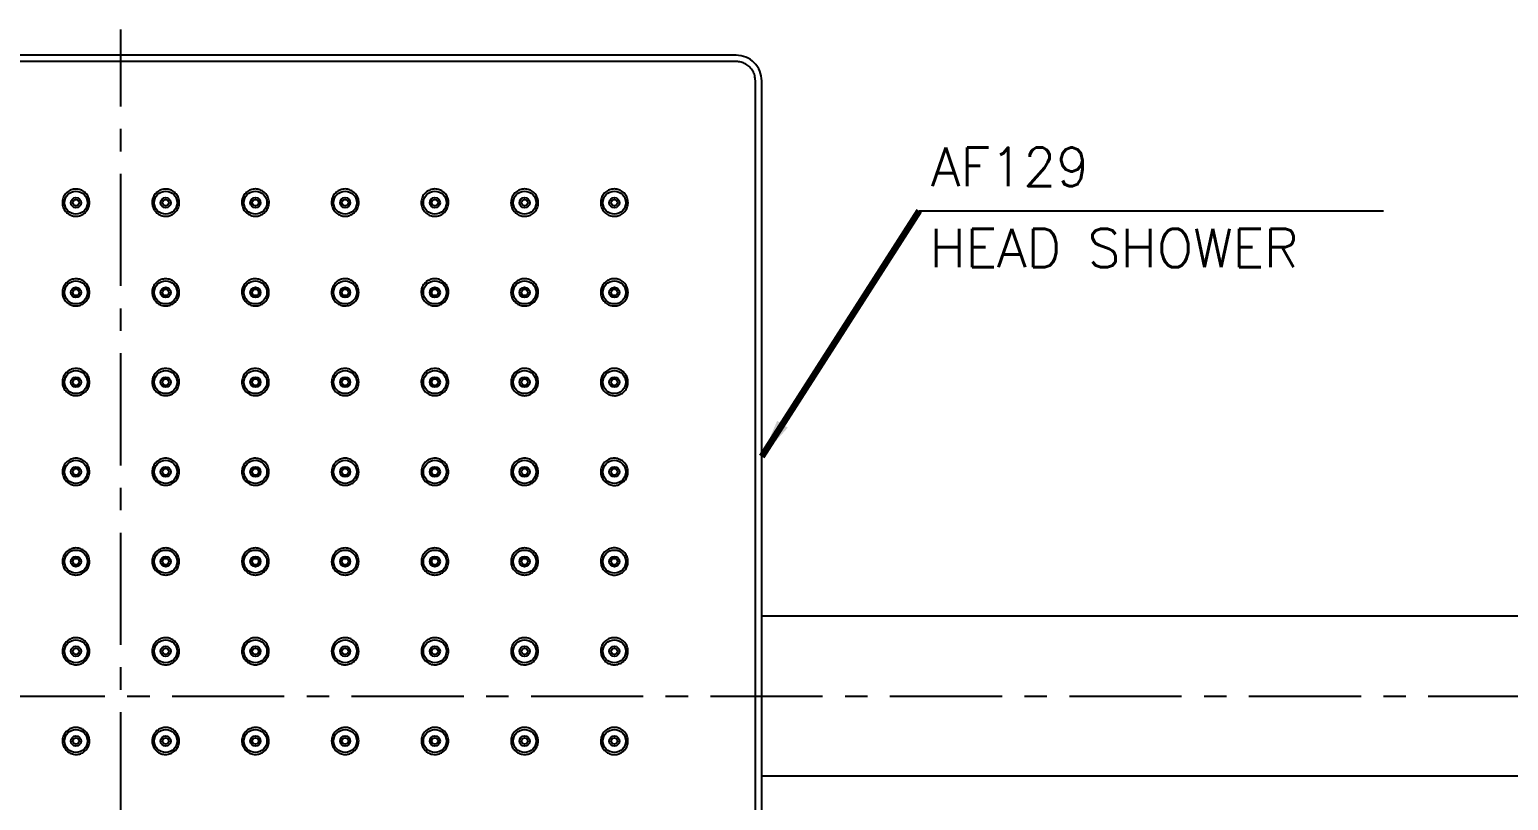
# Model space of a CAD drawing. Extents: x 4390 to 4810, y 960 to 1257.
# Drawn here: x 4506.3 to 4621.6, y 1025.3 to 1085.4 of the extents above; entities that cross this region are included whole.
import ezdxf

# ---------------------------------------------------------------- set-up
doc = ezdxf.new("R2010")
doc.units = 0
doc.header["$LTSCALE"] = 7
doc.header["$MEASUREMENT"] = 0
doc.linetypes.add('CENTER', pattern=[2, 1.25, -0.25, 0.25, -0.25])
doc.layers.get('0').update_dxf_attribs({"color": 2, "linetype": 'CONTINUOUS'})
doc.layers.add('CL', color=1, linetype='CENTER')
doc.styles.add('GHS', font='ROMANS.shx', dxfattribs={"bigfont": 'GHS.shx'})
doc.dimstyles.new('STANDARD$7', dxfattribs={"dimtxt": 3.5, "dimasz": 3, "dimexe": 1, "dimexo": 0.0625, "dimgap": 1, "dimtad": 1, "dimdec": 4, "dimzin": 0, "dimdsep": 46, "dimtxsty": 'GHS', "dimcen": 1, "dimclrt": 2, "dimadec": 0, "dimazin": 0, "dimtfac": 1, "dimtdec": 4, "dimtofl": 0, "dimtmove": 0, "dimatfit": 3, "dimfxl": 0, "dimtolj": 1, "dimtzin": 0, "dimarcsym": 0})

msp = doc.modelspace()

# ---------------------------------------------------------------- linework, layer by layer
at = {"color": 7, "linetype": 'Continuous'}
for p, q in [((4561.39, 1083.44), (4465.39, 1083.44)), ((4561.39, 1082.95), (4465.38, 1082.95)), ((4562.89, 985.44), (4562.89, 1081.45)), ((4563.39, 985.44), (4563.39, 1081.44)), ((4710.89, 1039.69), (4563.39, 1039.69)), ((4710.89, 1027.19), (4563.39, 1027.19))]:
    msp.add_line(p, q, dxfattribs=at)
msp.add_line((4575.68, 1071.31), (4611.89, 1071.31))
for centre, radius in [((4509.89, 1071.94), 0.899), ((4509.89, 1071.94), 0.4), ((4509.89, 1071.94), 0.25), ((4516.89, 1071.94), 0.899), ((4516.89, 1071.94), 0.4), ((4516.89, 1071.94), 0.25), ((4523.89, 1071.94), 0.899), ((4523.89, 1071.94), 0.4), ((4523.89, 1071.94), 0.25), ((4530.89, 1071.94), 0.899), ((4530.89, 1071.94), 0.4), ((4530.89, 1071.94), 0.25), ((4537.89, 1071.94), 0.899), ((4537.89, 1071.94), 0.4), ((4537.89, 1071.94), 0.25), ((4544.89, 1071.94), 0.899), ((4544.89, 1071.94), 0.4), ((4544.89, 1071.94), 0.25), ((4551.89, 1071.94), 0.899), ((4551.89, 1071.94), 0.4), ((4551.89, 1071.94), 0.25), ((4509.89, 1064.94), 0.899), ((4509.89, 1064.94), 0.4), ((4509.89, 1064.94), 0.25), ((4516.89, 1064.94), 0.899), ((4516.89, 1064.94), 0.4), ((4516.89, 1064.94), 0.25), ((4523.89, 1064.94), 0.899), ((4523.89, 1064.94), 0.4), ((4523.89, 1064.94), 0.25), ((4530.89, 1064.94), 0.899), ((4530.89, 1064.94), 0.4), ((4530.89, 1064.94), 0.25), ((4537.89, 1064.94), 0.899), ((4537.89, 1064.94), 0.4), ((4537.89, 1064.94), 0.25), ((4544.89, 1064.94), 0.899), ((4544.89, 1064.94), 0.4), ((4544.89, 1064.94), 0.25), ((4551.89, 1064.94), 0.899), ((4551.89, 1064.94), 0.4), ((4551.89, 1064.94), 0.25), ((4509.89, 1057.94), 0.899), ((4509.89, 1057.94), 0.4), ((4509.89, 1057.94), 0.25), ((4516.89, 1057.94), 0.899), ((4516.89, 1057.94), 0.4), ((4516.89, 1057.94), 0.25), ((4523.89, 1057.94), 0.899), ((4523.89, 1057.94), 0.4), ((4523.89, 1057.94), 0.25), ((4530.89, 1057.94), 0.899), ((4530.89, 1057.94), 0.4), ((4530.89, 1057.94), 0.25), ((4537.89, 1057.94), 0.899), ((4537.89, 1057.94), 0.4), ((4537.89, 1057.94), 0.25), ((4544.89, 1057.94), 0.899), ((4544.89, 1057.94), 0.4), ((4544.89, 1057.94), 0.25), ((4551.89, 1057.94), 0.899), ((4551.89, 1057.94), 0.4), ((4551.89, 1057.94), 0.25), ((4509.89, 1050.94), 0.899), ((4509.89, 1050.94), 0.4), ((4509.89, 1050.94), 0.25), ((4516.89, 1050.94), 0.899), ((4516.89, 1050.94), 0.4), ((4516.89, 1050.94), 0.25), ((4523.89, 1050.94), 0.899), ((4523.89, 1050.94), 0.4), ((4523.89, 1050.94), 0.25), ((4530.89, 1050.94), 0.899), ((4530.89, 1050.94), 0.4), ((4530.89, 1050.94), 0.25), ((4537.89, 1050.94), 0.899), ((4537.89, 1050.94), 0.4), ((4537.89, 1050.94), 0.25), ((4544.89, 1050.94), 0.899), ((4544.89, 1050.94), 0.4), ((4544.89, 1050.94), 0.25), ((4551.89, 1050.94), 0.899), ((4551.89, 1050.94), 0.4), ((4551.89, 1050.94), 0.25), ((4509.89, 1043.94), 0.899), ((4509.89, 1043.94), 0.4), ((4509.89, 1043.94), 0.25), ((4516.89, 1043.94), 0.899), ((4516.89, 1043.94), 0.4), ((4516.89, 1043.94), 0.25), ((4523.89, 1043.94), 0.899), ((4523.89, 1043.94), 0.4), ((4523.89, 1043.94), 0.25), ((4530.89, 1043.94), 0.899), ((4530.89, 1043.94), 0.4), ((4530.89, 1043.94), 0.25), ((4537.89, 1043.94), 0.899), ((4537.89, 1043.94), 0.4), ((4537.89, 1043.94), 0.25), ((4544.89, 1043.94), 0.899), ((4544.89, 1043.94), 0.4), ((4544.89, 1043.94), 0.25), ((4551.89, 1043.94), 0.899), ((4551.89, 1043.94), 0.4), ((4551.89, 1043.94), 0.25), ((4509.89, 1036.94), 0.899), ((4509.89, 1036.94), 0.4), ((4509.89, 1036.94), 0.25), ((4516.89, 1036.94), 0.899), ((4516.89, 1036.94), 0.4), ((4516.89, 1036.94), 0.25), ((4523.89, 1036.94), 0.899), ((4523.89, 1036.94), 0.4), ((4523.89, 1036.94), 0.25), ((4530.89, 1036.94), 0.899), ((4530.89, 1036.94), 0.4), ((4530.89, 1036.94), 0.25), ((4537.89, 1036.94), 0.899), ((4537.89, 1036.94), 0.4), ((4537.89, 1036.94), 0.25), ((4544.89, 1036.94), 0.899), ((4544.89, 1036.94), 0.4), ((4544.89, 1036.94), 0.25), ((4551.89, 1036.94), 0.899), ((4551.89, 1036.94), 0.4), ((4551.89, 1036.94), 0.25), ((4509.89, 1029.94), 0.899), ((4509.89, 1029.94), 0.4), ((4516.89, 1029.94), 0.899), ((4516.89, 1029.94), 0.4), ((4523.89, 1029.94), 0.899), ((4523.89, 1029.94), 0.4), ((4530.89, 1029.94), 0.899), ((4530.89, 1029.94), 0.4), ((4537.89, 1029.94), 0.899), ((4537.89, 1029.94), 0.4), ((4544.89, 1029.94), 0.899), ((4544.89, 1029.94), 0.4), ((4551.89, 1029.94), 0.899), ((4551.89, 1029.94), 0.4), ((4509.89, 1029.94), 0.25), ((4516.89, 1029.94), 0.25), ((4523.89, 1029.94), 0.25), ((4530.89, 1029.94), 0.25), ((4537.89, 1029.94), 0.25), ((4544.89, 1029.94), 0.25), ((4551.89, 1029.94), 0.25)]:
    msp.add_circle(centre, radius, dxfattribs=at)
msp.add_arc((4561.39, 1081.44), 2, 0, 90.0102, dxfattribs=at)
for points, start_tangent, end_tangent in [([(4562.89, 1081.45), (4562.84, 1081.84), (4562.69, 1082.2), (4562.45, 1082.51), (4562.14, 1082.75), (4561.78, 1082.9), (4561.39, 1082.95)], (-0.00009, 1), (-1, -0.000016)), ([(4509.89, 1073), (4509.52, 1072.94), (4509.2, 1072.75), (4508.97, 1072.47), (4508.84, 1072.12), (4508.85, 1071.75), (4508.98, 1071.41), (4509.21, 1071.13), (4509.53, 1070.95), (4509.89, 1070.88)], (-1, 0.000034), (1, 0.000034)), ([(4509.89, 1070.88), (4510.25, 1070.95), (4510.57, 1071.13), (4510.8, 1071.41), (4510.93, 1071.75), (4510.93, 1072.12), (4510.81, 1072.47), (4510.57, 1072.75), (4510.25, 1072.94), (4509.89, 1073)], (1, 0.000034), (-1, 0.000034)), ([(4516.89, 1073), (4516.53, 1072.94), (4516.2, 1072.75), (4515.97, 1072.47), (4515.84, 1072.12), (4515.85, 1071.75), (4515.98, 1071.41), (4516.21, 1071.13), (4516.53, 1070.95), (4516.89, 1070.88)], (-1, -0.000034), (1, -0.000034)), ([(4516.89, 1070.88), (4517.25, 1070.95), (4517.56, 1071.13), (4517.8, 1071.4), (4517.93, 1071.75), (4517.93, 1072.12), (4517.81, 1072.47), (4517.57, 1072.75), (4517.25, 1072.94), (4516.89, 1073)], (1, -0.000034), (-1, -0.000034)), ([(4523.89, 1073.01), (4523.52, 1072.94), (4523.2, 1072.75), (4522.97, 1072.47), (4522.84, 1072.12), (4522.85, 1071.75), (4522.97, 1071.41), (4523.21, 1071.13), (4523.53, 1070.95), (4523.89, 1070.88)], (-1, -0.000101), (1, -0.000101)), ([(4523.89, 1070.88), (4524.25, 1070.95), (4524.56, 1071.13), (4524.8, 1071.4), (4524.93, 1071.75), (4524.94, 1072.12), (4524.81, 1072.47), (4524.57, 1072.75), (4524.25, 1072.94), (4523.89, 1073.01)], (1, -0.000101), (-1, -0.000101)), ([(4530.89, 1073.01), (4530.52, 1072.94), (4530.2, 1072.75), (4529.96, 1072.47), (4529.84, 1072.12), (4529.85, 1071.75), (4529.97, 1071.41), (4530.21, 1071.13), (4530.53, 1070.95), (4530.89, 1070.88)], (-1, -0.000168), (1, -0.000168)), ([(4530.89, 1070.88), (4531.25, 1070.95), (4531.56, 1071.13), (4531.8, 1071.4), (4531.93, 1071.75), (4531.94, 1072.12), (4531.81, 1072.47), (4531.57, 1072.75), (4531.25, 1072.94), (4530.89, 1073.01)], (1, -0.000168), (-1, -0.000168)), ([(4537.89, 1073.01), (4537.52, 1072.94), (4537.2, 1072.75), (4536.96, 1072.47), (4536.84, 1072.12), (4536.84, 1071.75), (4536.97, 1071.41), (4537.21, 1071.13), (4537.53, 1070.94), (4537.89, 1070.88)], (-1, -0.000235), (1, -0.000235)), ([(4537.89, 1070.88), (4538.25, 1070.94), (4538.57, 1071.12), (4538.8, 1071.4), (4538.93, 1071.75), (4538.94, 1072.12), (4538.81, 1072.47), (4538.58, 1072.76), (4538.25, 1072.94), (4537.89, 1073.01)], (1, -0.000235), (-1, -0.000235)), ([(4544.89, 1073.01), (4544.52, 1072.94), (4544.2, 1072.76), (4543.96, 1072.47), (4543.84, 1072.12), (4543.84, 1071.75), (4543.97, 1071.41), (4544.21, 1071.13), (4544.53, 1070.94), (4544.89, 1070.88)], (-1, -0.000303), (1, -0.000302)), ([(4544.89, 1070.88), (4545.25, 1070.94), (4545.57, 1071.12), (4545.81, 1071.4), (4545.94, 1071.75), (4545.94, 1072.12), (4545.81, 1072.47), (4545.58, 1072.76), (4545.25, 1072.95), (4544.89, 1073.01)], (1, -0.000302), (-1, -0.000303)), ([(4551.89, 1073.01), (4551.52, 1072.95), (4551.2, 1072.76), (4550.96, 1072.47), (4550.84, 1072.12), (4550.84, 1071.75), (4550.97, 1071.41), (4551.21, 1071.12), (4551.53, 1070.94), (4551.89, 1070.88)], (-1, -0.00037), (1, -0.000369)), ([(4551.89, 1070.88), (4552.25, 1070.94), (4552.57, 1071.12), (4552.81, 1071.4), (4552.94, 1071.75), (4552.94, 1072.12), (4552.82, 1072.47), (4552.58, 1072.76), (4552.25, 1072.95), (4551.89, 1073.01)], (1, -0.000369), (-1, -0.00037)), ([(4537.89, 1066.01), (4537.52, 1065.94), (4537.2, 1065.75), (4536.96, 1065.47), (4536.84, 1065.12), (4536.85, 1064.75), (4536.97, 1064.41), (4537.21, 1064.13), (4537.53, 1063.95), (4537.89, 1063.88)], (-1, -0.000235), (1, -0.000235)), ([(4537.89, 1063.88), (4538.24, 1063.95), (4538.56, 1064.13), (4538.8, 1064.4), (4538.93, 1064.75), (4538.94, 1065.12), (4538.81, 1065.47), (4538.57, 1065.75), (4538.25, 1065.94), (4537.89, 1066.01)], (1, -0.000235), (-1, -0.000235)), ([(4544.89, 1066.01), (4544.52, 1065.94), (4544.2, 1065.75), (4543.96, 1065.47), (4543.84, 1065.12), (4543.84, 1064.75), (4543.97, 1064.41), (4544.21, 1064.13), (4544.53, 1063.95), (4544.89, 1063.88)], (-1, -0.000303), (1, -0.000302)), ([(4544.89, 1063.88), (4545.25, 1063.94), (4545.56, 1064.12), (4545.8, 1064.4), (4545.93, 1064.75), (4545.94, 1065.12), (4545.81, 1065.47), (4545.57, 1065.76), (4545.25, 1065.94), (4544.89, 1066.01)], (1, -0.000302), (-1, -0.000303)), ([(4551.89, 1066.01), (4551.52, 1065.94), (4551.2, 1065.75), (4550.96, 1065.47), (4550.84, 1065.12), (4550.84, 1064.75), (4550.97, 1064.41), (4551.21, 1064.13), (4551.53, 1063.94), (4551.89, 1063.88)], (-1, -0.00037), (1, -0.00037)), ([(4551.89, 1063.88), (4552.25, 1063.94), (4552.57, 1064.12), (4552.81, 1064.4), (4552.94, 1064.75), (4552.94, 1065.12), (4552.81, 1065.47), (4552.58, 1065.76), (4552.25, 1065.95), (4551.89, 1066.01)], (1, -0.00037), (-1, -0.00037)), ([(4509.89, 1066), (4509.53, 1065.94), (4509.2, 1065.75), (4508.97, 1065.46), (4508.84, 1065.11), (4508.85, 1064.74), (4508.98, 1064.4), (4509.21, 1064.13), (4509.53, 1063.95), (4509.89, 1063.89)], (-1, 0.000034), (1, 0.000034)), ([(4509.89, 1063.89), (4510.25, 1063.95), (4510.56, 1064.13), (4510.8, 1064.41), (4510.93, 1064.75), (4510.93, 1065.12), (4510.81, 1065.46), (4510.57, 1065.75), (4510.25, 1065.94), (4509.89, 1066)], (1, 0.000034), (-1, 0.000034)), ([(4516.89, 1066), (4516.53, 1065.94), (4516.2, 1065.75), (4515.97, 1065.47), (4515.84, 1065.12), (4515.85, 1064.75), (4515.98, 1064.41), (4516.21, 1064.13), (4516.53, 1063.95), (4516.89, 1063.89)], (-1, -0.000034), (1, -0.000034)), ([(4516.89, 1063.89), (4517.24, 1063.95), (4517.56, 1064.13), (4517.8, 1064.4), (4517.93, 1064.74), (4517.93, 1065.11), (4517.81, 1065.46), (4517.57, 1065.75), (4517.25, 1065.94), (4516.89, 1066)], (1, -0.000034), (-1, -0.000034)), ([(4523.89, 1066), (4523.52, 1065.94), (4523.2, 1065.75), (4522.97, 1065.46), (4522.84, 1065.12), (4522.85, 1064.75), (4522.98, 1064.41), (4523.21, 1064.13), (4523.53, 1063.95), (4523.89, 1063.89)], (-1, -0.000101), (1, -0.000101)), ([(4523.89, 1063.89), (4524.25, 1063.95), (4524.56, 1064.13), (4524.8, 1064.4), (4524.93, 1064.74), (4524.93, 1065.12), (4524.81, 1065.46), (4524.57, 1065.75), (4524.25, 1065.94), (4523.89, 1066)], (1, -0.000101), (-1, -0.000101)), ([(4530.89, 1066), (4530.52, 1065.94), (4530.2, 1065.75), (4529.97, 1065.46), (4529.84, 1065.11), (4529.85, 1064.75), (4529.98, 1064.4), (4530.21, 1064.13), (4530.53, 1063.95), (4530.89, 1063.89)], (-1, -0.000168), (1, -0.000168)), ([(4530.89, 1063.89), (4531.24, 1063.95), (4531.56, 1064.12), (4531.8, 1064.4), (4531.93, 1064.75), (4531.93, 1065.13), (4531.81, 1065.47), (4531.57, 1065.75), (4531.25, 1065.94), (4530.89, 1066)], (1, -0.000168), (-1, -0.000168)), ([(4509.89, 1059), (4509.52, 1058.94), (4509.2, 1058.75), (4508.97, 1058.46), (4508.85, 1058.11), (4508.85, 1057.74), (4508.98, 1057.4), (4509.22, 1057.13), (4509.53, 1056.95), (4509.89, 1056.89)], (-1, 0.000034), (1, 0.000034)), ([(4509.89, 1056.89), (4510.24, 1056.95), (4510.56, 1057.13), (4510.8, 1057.4), (4510.93, 1057.74), (4510.93, 1058.11), (4510.81, 1058.46), (4510.57, 1058.75), (4510.25, 1058.94), (4509.89, 1059)], (1, 0.000034), (-1, 0.000034)), ([(4516.89, 1059), (4516.53, 1058.94), (4516.2, 1058.75), (4515.97, 1058.46), (4515.85, 1058.11), (4515.85, 1057.74), (4515.98, 1057.4), (4516.22, 1057.13), (4516.53, 1056.95), (4516.89, 1056.89)], (-1, -0.000034), (1, -0.000034)), ([(4516.89, 1056.89), (4517.24, 1056.95), (4517.56, 1057.13), (4517.79, 1057.4), (4517.92, 1057.74), (4517.93, 1058.11), (4517.81, 1058.46), (4517.57, 1058.75), (4517.25, 1058.94), (4516.89, 1059)], (1, -0.000034), (-1, -0.000034)), ([(4523.89, 1059), (4523.52, 1058.94), (4523.2, 1058.75), (4522.97, 1058.46), (4522.85, 1058.11), (4522.85, 1057.75), (4522.98, 1057.41), (4523.22, 1057.13), (4523.53, 1056.95), (4523.89, 1056.89)], (-1, -0.000101), (1, -0.000101)), ([(4523.89, 1056.89), (4524.24, 1056.95), (4524.56, 1057.13), (4524.79, 1057.4), (4524.93, 1057.74), (4524.93, 1058.11), (4524.81, 1058.46), (4524.57, 1058.75), (4524.25, 1058.94), (4523.89, 1059)], (1, -0.000101), (-1, -0.000101)), ([(4530.89, 1059), (4530.52, 1058.94), (4530.2, 1058.75), (4529.97, 1058.46), (4529.85, 1058.11), (4529.85, 1057.75), (4529.98, 1057.41), (4530.21, 1057.13), (4530.53, 1056.95), (4530.89, 1056.89)], (-1, -0.000168), (1, -0.000168)), ([(4530.89, 1056.89), (4531.24, 1056.95), (4531.56, 1057.13), (4531.8, 1057.4), (4531.93, 1057.74), (4531.93, 1058.11), (4531.81, 1058.46), (4531.57, 1058.75), (4531.25, 1058.94), (4530.89, 1059)], (1, -0.000168), (-1, -0.000168)), ([(4537.89, 1059), (4537.52, 1058.94), (4537.2, 1058.75), (4536.97, 1058.46), (4536.84, 1058.12), (4536.85, 1057.75), (4536.98, 1057.41), (4537.21, 1057.13), (4537.53, 1056.95), (4537.89, 1056.89)], (-1, -0.000235), (1, -0.000235)), ([(4537.89, 1056.89), (4538.24, 1056.95), (4538.56, 1057.13), (4538.8, 1057.4), (4538.93, 1057.75), (4538.93, 1058.12), (4538.81, 1058.47), (4538.57, 1058.75), (4538.25, 1058.94), (4537.89, 1059)], (1, -0.000235), (-1, -0.000235)), ([(4544.89, 1059.01), (4544.52, 1058.94), (4544.2, 1058.75), (4543.96, 1058.46), (4543.84, 1058.12), (4543.85, 1057.75), (4543.97, 1057.41), (4544.21, 1057.13), (4544.53, 1056.95), (4544.89, 1056.88)], (-1, -0.000302), (1, -0.000302)), ([(4544.89, 1056.88), (4545.24, 1056.95), (4545.56, 1057.13), (4545.8, 1057.4), (4545.93, 1057.75), (4545.93, 1058.12), (4545.81, 1058.47), (4545.57, 1058.75), (4545.25, 1058.94), (4544.89, 1059.01)], (1, -0.000302), (-1, -0.000302)), ([(4551.89, 1059.01), (4551.52, 1058.94), (4551.2, 1058.75), (4550.96, 1058.47), (4550.84, 1058.12), (4550.84, 1057.75), (4550.97, 1057.41), (4551.21, 1057.13), (4551.53, 1056.95), (4551.89, 1056.88)], (-1, -0.00037), (1, -0.00037)), ([(4551.89, 1056.88), (4552.25, 1056.94), (4552.57, 1057.12), (4552.8, 1057.4), (4552.93, 1057.75), (4552.94, 1058.12), (4552.81, 1058.47), (4552.57, 1058.76), (4552.25, 1058.94), (4551.89, 1059.01)], (1, -0.00037), (-1, -0.00037)), ([(4509.89, 1052), (4509.52, 1051.93), (4509.2, 1051.74), (4508.97, 1051.45), (4508.85, 1051.1), (4508.86, 1050.73), (4508.99, 1050.4), (4509.22, 1050.13), (4509.53, 1049.95), (4509.89, 1049.89)], (-1, 0.000034), (1, 0.000034)), ([(4509.89, 1049.89), (4510.24, 1049.95), (4510.56, 1050.13), (4510.79, 1050.4), (4510.92, 1050.74), (4510.93, 1051.1), (4510.81, 1051.45), (4510.58, 1051.74), (4510.25, 1051.93), (4509.89, 1052)], (1, 0.000034), (-1, 0.000034)), ([(4516.89, 1052), (4516.52, 1051.93), (4516.2, 1051.74), (4515.97, 1051.45), (4515.85, 1051.1), (4515.85, 1050.74), (4515.99, 1050.4), (4516.22, 1050.13), (4516.53, 1049.95), (4516.89, 1049.89)], (-1, -0.000034), (1, -0.000034)), ([(4516.89, 1049.89), (4517.24, 1049.95), (4517.55, 1050.13), (4517.79, 1050.39), (4517.92, 1050.73), (4517.93, 1051.1), (4517.81, 1051.45), (4517.58, 1051.74), (4517.25, 1051.93), (4516.89, 1052)], (1, -0.000034), (-1, -0.000034)), ([(4523.89, 1052), (4523.52, 1051.93), (4523.2, 1051.74), (4522.96, 1051.45), (4522.85, 1051.1), (4522.85, 1050.74), (4522.98, 1050.4), (4523.22, 1050.13), (4523.53, 1049.95), (4523.89, 1049.89)], (-1, -0.000101), (1, -0.000101)), ([(4523.89, 1049.89), (4524.24, 1049.95), (4524.55, 1050.12), (4524.79, 1050.39), (4524.92, 1050.73), (4524.93, 1051.1), (4524.81, 1051.46), (4524.58, 1051.75), (4524.25, 1051.93), (4523.89, 1052)], (1, -0.000101), (-1, -0.000101)), ([(4530.89, 1052), (4530.52, 1051.93), (4530.2, 1051.74), (4529.97, 1051.46), (4529.85, 1051.11), (4529.85, 1050.74), (4529.98, 1050.41), (4530.22, 1050.13), (4530.53, 1049.95), (4530.89, 1049.89)], (-1, -0.000168), (1, -0.000168)), ([(4530.89, 1049.89), (4531.24, 1049.95), (4531.55, 1050.12), (4531.79, 1050.4), (4531.93, 1050.74), (4531.93, 1051.11), (4531.81, 1051.46), (4531.57, 1051.75), (4531.25, 1051.94), (4530.89, 1052)], (1, -0.000168), (-1, -0.000168)), ([(4537.89, 1052), (4537.52, 1051.94), (4537.2, 1051.75), (4536.97, 1051.46), (4536.85, 1051.11), (4536.85, 1050.75), (4536.98, 1050.41), (4537.21, 1050.13), (4537.53, 1049.95), (4537.89, 1049.89)], (-1, -0.000235), (1, -0.000235)), ([(4537.89, 1049.89), (4538.24, 1049.95), (4538.56, 1050.13), (4538.8, 1050.4), (4538.93, 1050.75), (4538.93, 1051.12), (4538.81, 1051.47), (4538.57, 1051.75), (4538.25, 1051.94), (4537.89, 1052)], (1, -0.000235), (-1, -0.000235)), ([(4544.89, 1052), (4544.52, 1051.94), (4544.2, 1051.75), (4543.97, 1051.47), (4543.84, 1051.11), (4543.85, 1050.74), (4543.98, 1050.41), (4544.21, 1050.13), (4544.53, 1049.95), (4544.89, 1049.89)], (-1, -0.000302), (1, -0.000302)), ([(4544.89, 1049.89), (4545.24, 1049.95), (4545.56, 1050.12), (4545.8, 1050.4), (4545.93, 1050.74), (4545.93, 1051.11), (4545.81, 1051.46), (4545.58, 1051.74), (4545.26, 1051.94), (4544.89, 1052)], (1, -0.000302), (-1, -0.000302)), ([(4551.89, 1052.01), (4551.52, 1051.94), (4551.2, 1051.75), (4550.97, 1051.47), (4550.84, 1051.12), (4550.84, 1050.75), (4550.97, 1050.41), (4551.21, 1050.13), (4551.53, 1049.95), (4551.89, 1049.88)], (-1, -0.00037), (1, -0.00037)), ([(4551.89, 1049.88), (4552.24, 1049.94), (4552.56, 1050.13), (4552.8, 1050.4), (4552.93, 1050.75), (4552.94, 1051.12), (4552.81, 1051.47), (4552.57, 1051.76), (4552.25, 1051.94), (4551.89, 1052.01)], (1, -0.00037), (-1, -0.00037)), ([(4509.89, 1045), (4509.52, 1044.93), (4509.2, 1044.74), (4508.96, 1044.44), (4508.84, 1044.09), (4508.86, 1043.71), (4509, 1043.38), (4509.23, 1043.12), (4509.54, 1042.95), (4509.89, 1042.89)], (-1, 0.000034), (1, 0.000034)), ([(4509.89, 1042.89), (4510.24, 1042.95), (4510.55, 1043.13), (4510.79, 1043.39), (4510.92, 1043.72), (4510.93, 1044.09), (4510.82, 1044.44), (4510.58, 1044.74), (4510.26, 1044.93), (4509.89, 1045)], (1, 0.000034), (-1, 0.000034)), ([(4516.89, 1045), (4516.52, 1044.93), (4516.19, 1044.74), (4515.96, 1044.44), (4515.84, 1044.09), (4515.86, 1043.72), (4515.99, 1043.39), (4516.23, 1043.13), (4516.54, 1042.95), (4516.89, 1042.89)], (-1, -0.000034), (1, -0.000034)), ([(4516.89, 1042.89), (4517.24, 1042.95), (4517.54, 1043.12), (4517.78, 1043.38), (4517.92, 1043.71), (4517.93, 1044.09), (4517.82, 1044.44), (4517.58, 1044.74), (4517.26, 1044.93), (4516.89, 1045)], (1, -0.000034), (-1, -0.000034)), ([(4523.89, 1045), (4523.52, 1044.93), (4523.19, 1044.74), (4522.96, 1044.44), (4522.85, 1044.1), (4522.86, 1043.73), (4522.99, 1043.4), (4523.22, 1043.13), (4523.53, 1042.95), (4523.89, 1042.89)], (-1, -0.000101), (1, -0.000101)), ([(4523.89, 1042.89), (4524.23, 1042.95), (4524.54, 1043.12), (4524.78, 1043.39), (4524.92, 1043.73), (4524.93, 1044.11), (4524.81, 1044.46), (4524.57, 1044.74), (4524.25, 1044.93), (4523.89, 1045)], (1, -0.000101), (-1, -0.000101)), ([(4530.89, 1045), (4530.52, 1044.93), (4530.2, 1044.74), (4529.97, 1044.45), (4529.85, 1044.11), (4529.85, 1043.75), (4529.98, 1043.41), (4530.21, 1043.14), (4530.52, 1042.96), (4530.89, 1042.89)], (-1, -0.000168), (1, -0.000168)), ([(4530.89, 1042.89), (4531.24, 1042.95), (4531.55, 1043.12), (4531.79, 1043.4), (4531.93, 1043.75), (4531.93, 1044.12), (4531.81, 1044.46), (4531.57, 1044.75), (4531.25, 1044.94), (4530.89, 1045)], (1, -0.000168), (-1, -0.000168)), ([(4537.89, 1045), (4537.52, 1044.94), (4537.2, 1044.74), (4536.97, 1044.46), (4536.85, 1044.12), (4536.85, 1043.75), (4536.98, 1043.41), (4537.21, 1043.13), (4537.53, 1042.95), (4537.89, 1042.89)], (-1, -0.000235), (1, -0.000235)), ([(4537.89, 1042.89), (4538.24, 1042.95), (4538.56, 1043.13), (4538.8, 1043.4), (4538.93, 1043.75), (4538.93, 1044.12), (4538.81, 1044.47), (4538.57, 1044.75), (4538.25, 1044.94), (4537.89, 1045)], (1, -0.000235), (-1, -0.000235)), ([(4544.89, 1045), (4544.52, 1044.94), (4544.2, 1044.75), (4543.97, 1044.46), (4543.85, 1044.12), (4543.85, 1043.75), (4543.97, 1043.41), (4544.21, 1043.13), (4544.53, 1042.95), (4544.89, 1042.89)], (-1, -0.000302), (1, -0.000302)), ([(4544.89, 1042.89), (4545.24, 1042.95), (4545.56, 1043.13), (4545.8, 1043.41), (4545.93, 1043.75), (4545.93, 1044.12), (4545.81, 1044.47), (4545.57, 1044.75), (4545.25, 1044.94), (4544.89, 1045)], (1, -0.000302), (-1, -0.000302)), ([(4551.89, 1045.01), (4551.52, 1044.94), (4551.2, 1044.75), (4550.97, 1044.47), (4550.84, 1044.12), (4550.85, 1043.76), (4550.97, 1043.41), (4551.21, 1043.13), (4551.53, 1042.95), (4551.89, 1042.88)], (-1, -0.00037), (1, -0.00037)), ([(4551.89, 1042.88), (4552.25, 1042.95), (4552.57, 1043.13), (4552.8, 1043.41), (4552.93, 1043.75), (4552.93, 1044.13), (4552.81, 1044.47), (4552.57, 1044.76), (4552.25, 1044.94), (4551.89, 1045.01)], (1, -0.00037), (-1, -0.00037)), ([(4509.89, 1038), (4509.52, 1037.93), (4509.2, 1037.74), (4508.96, 1037.45), (4508.85, 1037.09), (4508.86, 1036.71), (4509.01, 1036.37), (4509.25, 1036.11), (4509.55, 1035.95), (4509.89, 1035.89)], (-1, 0.000034), (1, 0.000034)), ([(4509.89, 1035.89), (4510.2, 1035.94), (4510.48, 1036.07), (4510.7, 1036.28), (4510.86, 1036.54), (4510.94, 1036.83), (4510.92, 1037.16), (4510.8, 1037.48), (4510.57, 1037.75), (4510.25, 1037.93), (4509.89, 1038)], (1, 0.000034), (-1, 0.000034)), ([(4516.89, 1038), (4516.53, 1037.93), (4516.21, 1037.75), (4515.99, 1037.49), (4515.86, 1037.17), (4515.84, 1036.85), (4515.91, 1036.55), (4516.07, 1036.28), (4516.29, 1036.07), (4516.58, 1035.94), (4516.89, 1035.89)], (-1, -0.000034), (1, -0.000034)), ([(4516.89, 1035.89), (4517.2, 1035.94), (4517.51, 1036.09), (4517.75, 1036.34), (4517.91, 1036.69), (4517.93, 1037.07), (4517.82, 1037.43), (4517.59, 1037.73), (4517.26, 1037.93), (4516.89, 1038)], (1, -0.000034), (-1, -0.000034)), ([(4523.89, 1038), (4523.51, 1037.93), (4523.19, 1037.73), (4522.96, 1037.44), (4522.85, 1037.1), (4522.85, 1036.74), (4522.98, 1036.41), (4523.21, 1036.14), (4523.53, 1035.96), (4523.89, 1035.89)], (-1, -0.000101), (1, -0.000101)), ([(4523.89, 1035.89), (4524.23, 1035.95), (4524.55, 1036.12), (4524.79, 1036.39), (4524.92, 1036.74), (4524.93, 1037.11), (4524.81, 1037.46), (4524.57, 1037.75), (4524.25, 1037.93), (4523.89, 1038)], (1, -0.000101), (-1, -0.000101)), ([(4530.89, 1038), (4530.52, 1037.93), (4530.2, 1037.74), (4529.97, 1037.46), (4529.85, 1037.12), (4529.85, 1036.76), (4529.98, 1036.42), (4530.21, 1036.14), (4530.52, 1035.95), (4530.89, 1035.89)], (-1, -0.000168), (1, -0.000168)), ([(4530.89, 1035.89), (4531.24, 1035.95), (4531.56, 1036.13), (4531.8, 1036.41), (4531.93, 1036.75), (4531.93, 1037.12), (4531.8, 1037.47), (4531.57, 1037.75), (4531.25, 1037.94), (4530.89, 1038)], (1, -0.000168), (-1, -0.000168)), ([(4537.89, 1038), (4537.52, 1037.93), (4537.2, 1037.75), (4536.97, 1037.46), (4536.85, 1037.12), (4536.85, 1036.76), (4536.97, 1036.42), (4537.21, 1036.14), (4537.52, 1035.95), (4537.89, 1035.89)], (-1, -0.000235), (1, -0.000235)), ([(4537.89, 1035.89), (4538.24, 1035.95), (4538.56, 1036.13), (4538.8, 1036.41), (4538.93, 1036.76), (4538.93, 1037.13), (4538.8, 1037.47), (4538.57, 1037.75), (4538.25, 1037.94), (4537.89, 1038)], (1, -0.000235), (-1, -0.000235)), ([(4544.89, 1038), (4544.52, 1037.94), (4544.2, 1037.75), (4543.97, 1037.47), (4543.85, 1037.12), (4543.85, 1036.76), (4543.97, 1036.42), (4544.21, 1036.14), (4544.52, 1035.95), (4544.89, 1035.89)], (-1, -0.000302), (1, -0.000302)), ([(4544.89, 1035.89), (4545.24, 1035.95), (4545.57, 1036.13), (4545.8, 1036.41), (4545.93, 1036.76), (4545.93, 1037.13), (4545.81, 1037.47), (4545.57, 1037.76), (4545.25, 1037.94), (4544.89, 1038)], (1, -0.000302), (-1, -0.000302)), ([(4551.89, 1038), (4551.52, 1037.94), (4551.2, 1037.75), (4550.97, 1037.47), (4550.84, 1037.12), (4550.85, 1036.76), (4550.97, 1036.42), (4551.21, 1036.13), (4551.53, 1035.95), (4551.89, 1035.88)], (-1, -0.00037), (1, -0.00037)), ([(4551.89, 1035.88), (4552.25, 1035.95), (4552.57, 1036.13), (4552.81, 1036.41), (4552.93, 1036.76), (4552.93, 1037.13), (4552.81, 1037.47), (4552.57, 1037.76), (4552.25, 1037.94), (4551.89, 1038)], (1, -0.00037), (-1, -0.00037)), ([(4509.89, 1031), (4509.57, 1030.95), (4509.27, 1030.8), (4509.02, 1030.54), (4508.87, 1030.2), (4508.84, 1029.81), (4508.96, 1029.45), (4509.19, 1029.16), (4509.52, 1028.96), (4509.89, 1028.89)], (-1, 0.000034), (1, 0.000034)), ([(4509.89, 1028.89), (4510.25, 1028.95), (4510.56, 1029.14), (4510.79, 1029.4), (4510.92, 1029.71), (4510.94, 1030.03), (4510.86, 1030.34), (4510.71, 1030.6), (4510.48, 1030.81), (4510.2, 1030.95), (4509.89, 1031)], (1, 0.000034), (-1, 0.000034)), ([(4516.89, 1031), (4516.58, 1030.95), (4516.3, 1030.82), (4516.07, 1030.61), (4515.92, 1030.35), (4515.84, 1030.05), (4515.86, 1029.73), (4515.98, 1029.41), (4516.21, 1029.14), (4516.53, 1028.95), (4516.89, 1028.89)], (-1, -0.000034), (1, -0.000034)), ([(4516.89, 1028.89), (4517.26, 1028.96), (4517.58, 1029.15), (4517.81, 1029.44), (4517.93, 1029.8), (4517.92, 1030.18), (4517.77, 1030.52), (4517.53, 1030.78), (4517.23, 1030.94), (4516.89, 1031)], (1, -0.000034), (-1, -0.000034)), ([(4523.89, 1031), (4523.53, 1030.93), (4523.21, 1030.75), (4522.98, 1030.48), (4522.85, 1030.14), (4522.85, 1029.79), (4522.96, 1029.45), (4523.19, 1029.16), (4523.51, 1028.96), (4523.89, 1028.89)], (-1, -0.000101), (1, -0.000101)), ([(4523.89, 1028.89), (4524.25, 1028.95), (4524.57, 1029.14), (4524.81, 1029.43), (4524.93, 1029.77), (4524.92, 1030.15), (4524.79, 1030.49), (4524.55, 1030.77), (4524.23, 1030.94), (4523.89, 1031)], (1, -0.000101), (-1, -0.000101)), ([(4530.89, 1031), (4530.53, 1030.93), (4530.21, 1030.75), (4529.98, 1030.47), (4529.85, 1030.13), (4529.85, 1029.77), (4529.97, 1029.43), (4530.2, 1029.15), (4530.52, 1028.96), (4530.89, 1028.89)], (-1, -0.000168), (1, -0.000168)), ([(4530.89, 1028.89), (4531.25, 1028.95), (4531.57, 1029.14), (4531.8, 1029.42), (4531.93, 1029.77), (4531.93, 1030.14), (4531.8, 1030.48), (4531.56, 1030.76), (4531.24, 1030.94), (4530.89, 1031)], (1, -0.000168), (-1, -0.000168)), ([(4537.89, 1031), (4537.53, 1030.94), (4537.21, 1030.75), (4536.97, 1030.47), (4536.85, 1030.13), (4536.85, 1029.77), (4536.97, 1029.43), (4537.2, 1029.14), (4537.52, 1028.95), (4537.89, 1028.89)], (-1, -0.000235), (1, -0.000235)), ([(4537.89, 1028.89), (4538.24, 1028.95), (4538.57, 1029.13), (4538.8, 1029.42), (4538.93, 1029.76), (4538.93, 1030.13), (4538.8, 1030.48), (4538.56, 1030.76), (4538.24, 1030.94), (4537.89, 1031)], (1, -0.000235), (-1, -0.000235)), ([(4544.89, 1031), (4544.53, 1030.94), (4544.2, 1030.75), (4543.97, 1030.47), (4543.85, 1030.13), (4543.85, 1029.76), (4543.97, 1029.42), (4544.2, 1029.14), (4544.52, 1028.95), (4544.89, 1028.89)], (-1, -0.000302), (1, -0.000302)), ([(4544.89, 1028.89), (4545.25, 1028.95), (4545.57, 1029.13), (4545.8, 1029.41), (4545.93, 1029.76), (4545.93, 1030.13), (4545.8, 1030.48), (4545.57, 1030.76), (4545.25, 1030.94), (4544.89, 1031)], (1, -0.000302), (-1, -0.000302)), ([(4551.89, 1031), (4551.52, 1030.94), (4551.2, 1030.75), (4550.97, 1030.47), (4550.85, 1030.13), (4550.84, 1029.76), (4550.97, 1029.42), (4551.2, 1029.14), (4551.52, 1028.95), (4551.89, 1028.88)], (-1, -0.00037), (1, -0.00037)), ([(4551.89, 1028.88), (4552.25, 1028.95), (4552.57, 1029.13), (4552.81, 1029.41), (4552.93, 1029.76), (4552.93, 1030.13), (4552.81, 1030.48), (4552.57, 1030.76), (4552.25, 1030.94), (4551.89, 1031)], (1, -0.00037), (-1, -0.00037))]:
    msp.add_spline(points, degree=3, dxfattribs=dict(at, start_tangent=start_tangent, end_tangent=end_tangent))
at = {"layer": 'CL'}
for p, q in [((4513.39, 981.44), (4513.39, 1085.44)), ((4461.39, 1033.44), (4740.32, 1033.44))]:
    msp.add_line(p, q, dxfattribs=at)

# ---------------------------------------------------------------- texts
at = {"style": 'GHS'}
for s, p in [('AF129', (4576.58, 1073.24)), ('HEAD SHOWER', (4576.47, 1066.9))]:
    msp.add_text(s, height=3, dxfattribs=at).set_placement(p)

# ---------------------------------------------------------------- leaders
at = {"color": 0}
msp.add_leader([(4563.39, 1052.13), (4575.68, 1071.31)], dimstyle='STANDARD$7', override={"dimexo": 1.5, "dimgap": 1, "dimtad": 0, "dimcen": -1, "dimclrd": 256, "dimclre": 256, "dimclrt": 256, "dimadec": 4, "dimtix": 1, "dimtofl": 1, "dimtmove": 2, "dimatfit": 2, "dimlwd": 65535, "dimlwe": 65535}, dxfattribs=at)

doc.saveas('drawing.dxf')
